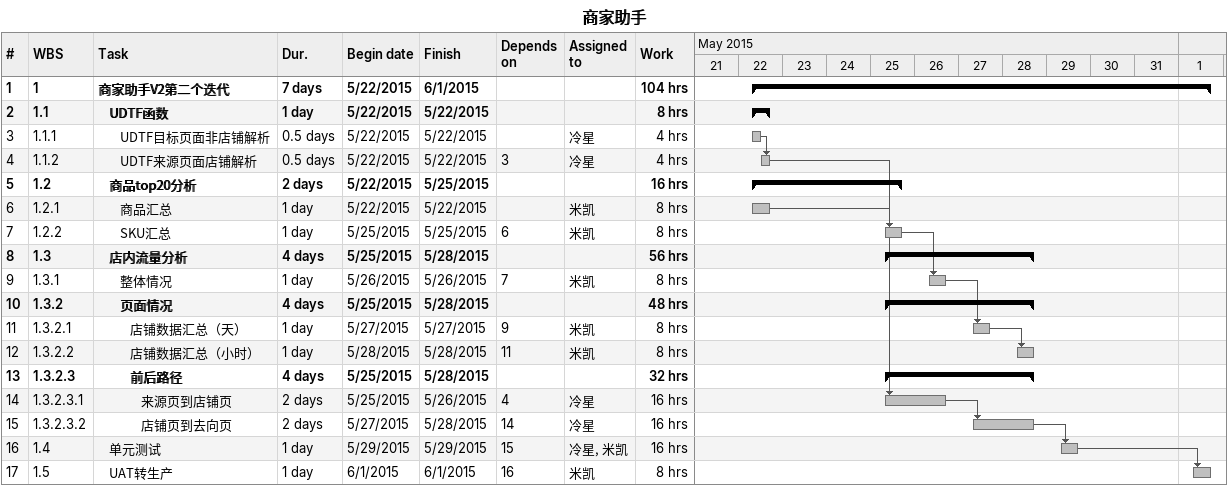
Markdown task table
商家助手

| ID | WBS | Task | Duration | Start | Finish | Predecessors | Resources | Work (h) |
|---|---|---|---|---|---|---|---|---|
| 1 | 1 | **商家助手V2第二个迭代** | 7d | 2015-05-22 | 2015-06-01 |  |  | 104 |
| 2 | 1.1 | **UDTF函数** | 1d | 2015-05-22 | 2015-05-22 |  |  | 8 |
| 3 | 1.1.1 | UDTF目标页面非店铺解析 | 0.5d | 2015-05-22 | 2015-05-22 |  | 冷星 | 4 |
| 4 | 1.1.2 | UDTF来源页面店铺解析 | 0.5d | 2015-05-22 | 2015-05-22 | 3 | 冷星 | 4 |
| 5 | 1.2 | **商品top20分析** | 2d | 2015-05-22 | 2015-05-25 |  |  | 16 |
| 6 | 1.2.1 | 商品汇总 | 1d | 2015-05-22 | 2015-05-22 |  | 米凯 | 8 |
| 7 | 1.2.2 | SKU汇总 | 1d | 2015-05-25 | 2015-05-25 | 6 | 米凯 | 8 |
| 8 | 1.3 | **店内流量分析** | 4d | 2015-05-25 | 2015-05-28 |  |  | 56 |
| 9 | 1.3.1 | 整体情况 | 1d | 2015-05-26 | 2015-05-26 | 7 | 米凯 | 8 |
| 10 | 1.3.2 | **页面情况** | 4d | 2015-05-25 | 2015-05-28 |  |  | 48 |
| 11 | 1.3.2.1 | 店铺数据汇总（天） | 1d | 2015-05-27 | 2015-05-27 | 9 | 米凯 | 8 |
| 12 | 1.3.2.2 | 店铺数据汇总（小时） | 1d | 2015-05-28 | 2015-05-28 | 11 | 米凯 | 8 |
| 13 | 1.3.2.3 | **前后路径** | 4d | 2015-05-25 | 2015-05-28 |  |  | 32 |
| 14 | 1.3.2.3.1 | 来源页到店铺页 | 2d | 2015-05-25 | 2015-05-26 | 4 | 冷星 | 16 |
| 15 | 1.3.2.3.2 | 店铺页到去向页 | 2d | 2015-05-27 | 2015-05-28 | 14 | 冷星 | 16 |
| 16 | 1.4 | 单元测试 | 1d | 2015-05-29 | 2015-05-29 | 15 | 冷星, 米凯 | 16 |
| 17 | 1.5 | UAT转生产 | 1d | 2015-06-01 | 2015-06-01 | 16 | 米凯 | 8 |
